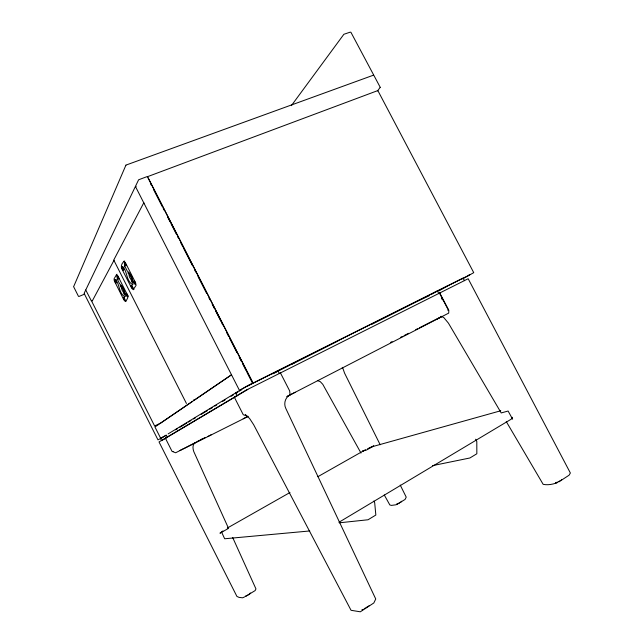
<?xml version="1.0" encoding="UTF-8"?>
<svg xmlns="http://www.w3.org/2000/svg" width="644" height="644" viewBox="0 0 644 644"><rect width="100%" height="100%" fill="white"/><g stroke="black" fill="none" stroke-linecap="round" stroke-linejoin="round"><path stroke-width="0.97" d="M115.646 279.995L114.68 279.649L116.218 282.925M117.924 275.978C116.089 273.933 119.084 280.792 118.874 278.127M342.278 367.829L342.399 367.354M118.399 278.892L118.721 277.902M125.508 262.985C122.875 260.595 126.176 267.429 126.208 265.006M134.008 280.985L135.522 284.423M123.551 297.407C127.464 306.496 123.181 293.68 123.592 298.494C123.785 300.716 125.749 299.967 125.113 300.482M127.52 296.522C128.092 297.995 124.356 293.728 126.401 293.954M132.873 288.262L131.255 285.284L132.31 286.339L132.881 288.496M135.538 283.859C134.999 285.767 132.68 280.647 134.346 281.5M127.544 296.208C123.624 288.287 128.462 299.066 127.89 295.918M126.103 265.256C125.556 267.171 123.262 262.036 124.904 262.905M123.68 269.474C122.94 271.889 120.428 265.288 123.012 267.373M116.242 282.394C115.534 284.262 113.263 278.313 115.678 280.261M135.506 284.213L133.855 281.17L134.95 281.597M120.887 285.823L120.178 285.574L121.933 287.296L123.608 290.605L124.244 294.727L124.767 294.075M73.819 286.226L125.926 165.146M123.954 269.313L123.535 270.255L122.996 267.96L121.974 266.729L122.98 267.091M126.466 264.958C125.749 267.445 126.079 262.454 124.453 262.333L125.467 262.704M147.685 176.609L377.835 90.571L473.734 272.654L470.249 274.61M512.624 419.188L508.1 411.033L501.201 412.941L448.433 323.159L443.845 317.621L441.108 316.26M512.366 417.28L511.312 419.123L338.986 522.244M133.936 289.414L133.219 289.719L136.077 285.332L135.634 282.925L125.411 262.663L123.841 261.198M291.37 105.648L343.88 34.277L350.07 32.2L350.891 32.232L380.202 87.262M132.575 281.718L132.028 282.394L131.996 279.955L131.006 277.073L129.138 273.869L127.794 272.806L128.784 272.895L129.347 276.783L132.197 281.621M373.44 75.187L125.999 165.089M377.529 90.917L380.202 87.343M368.706 606.101L368.964 605.682M195.277 442.645C192.226 444.497 192.757 448.635 193.763 451.541L228.54 528.354L219.974 533.224L222.904 530.946M221.633 532.194L224.667 538.77L309.756 530.962M192.532 401.341L160.871 422.915L154.632 426.014L91.899 301.65L114.036 260.248M231.124 375.041L193.812 400.463L193.546 399.948M231.325 374.953L154.954 426.98L160.638 438.234L166.216 435.433M558.807 481.921L569.079 475.2L570.367 473.01L468.172 278.731L246.032 390.208L234.319 397.171L243.271 414.736L247.489 416.225M121.933 266.954L123.559 269.949M114.664 279.85L116.202 282.724M245.34 596.545L255.113 590.604L255.958 588.922L232.685 537.515M396.825 504.469L405.06 499.462L406.219 497.144L400.23 485.061M166.128 435.119L160.509 438.524L161.564 440.617L196.42 419.92M168.14 433.895L246.346 386.432L463.084 278.071L464.461 280.679M175.659 429.814L177.366 428.783M179.918 427.238L186.736 423.108M188.442 422.078L190.994 420.532M193.554 418.986L195.261 417.956M201.226 414.35L207.191 410.743M209.751 409.198L212.303 407.652M214.863 406.106L216.569 405.076M222.534 401.47L225.086 399.924M231.051 396.31L233.611 394.764M236.171 393.218L237.869 392.188M197.265 419.413L247.851 389.387M292.102 364.166L337.947 340.95M280.092 373.15L279.375 373.56L277.894 370.662L274.69 372.892M371.854 324.286L415.042 302.39M227.3 528.072L289.985 492.507M317.854 476.697L363.884 450.623M431.166 294.437L437.405 290.911L438.789 293.559L440.246 292.746M438.741 290.919L447.202 286.153M462.625 278.876L469.613 274.964M437.155 319.038L441.615 316.655M272.726 373.842L294.839 362.508M198.811 440.81L183.653 448.651M200.582 439.892L205.017 437.582M172.874 451.694L175.619 452.764L248.334 416.33M198.062 441.14L202.506 438.846M390.409 342.471L391.085 342.125M286.669 396.648L295.266 392.244M391.681 341.819L392.091 341.618M400.504 337.392L402.291 336.482M404.086 335.572L408.562 333.302M415.726 329.672L417.513 328.762M419.308 327.852L441.695 316.502M162.771 437.373L157.973 439.86L84.114 293.366L135.321 186.639L136.158 186.325M235.221 396.72L237.024 395.819L235.575 392.977L237.588 391.963M234.923 396.897L165.379 438.161L172.077 451.428L173.051 451.605M287.699 396.157L448.723 313.105L448.804 310.263L439.763 293.012M247.795 385.869L469.935 274.787M415.436 302.189L429.468 295.58M239.383 391.069L241.17 390.167M365.551 449.737L362.564 451.13L366.404 450.076L373.745 445.906L369.004 448.119M367.45 448.957L372.304 446.686L500.774 410.751M126.184 301.215C124.622 302.092 130.281 296.377 127.142 294.308L118.11 276.477L116.371 274.561L117.071 274.264M124.872 296.49L124.389 296.546C119.084 292.94 119.671 285.445 116.282 280.583L117.232 279.053M124.751 296.739L125.137 296.49C125.556 291.877 123.125 286.652 119.551 283.738L117.168 278.796M133.284 289.583L131.69 288.19L122.159 269.425C120.17 266.624 121.949 262.43 124.751 261.029M132.68 284.254L132.165 284.334C126.498 280.671 127.262 272.702 123.672 267.646L124.711 265.988M132.543 284.527L132.962 284.237C133.493 279.416 130.965 273.837 127.134 270.874L124.646 265.714M244.478 596.996L242.555 597.801L239.069 597.391L236.912 596.424L159.02 441.945L167.319 437.196L166.329 435.231M118.488 278.747C117.578 279.424 116.009 275.471 117.393 276.163M79.011 296.449L84.581 294.123M116.54 274.666L114.06 278.844L114.262 280.663L123.745 299.693L125.395 301.553M85.741 289.961L91.384 300.941L92.052 300.555M557.728 482.477C553.228 484.288 547.955 485.359 543.158 484.328L506.264 421.562M144.119 203.061L143.515 203.295L113.738 260.039L186.43 403.466M362.033 609.796L362.878 609.522M362.749 609.554L362.242 609.626M556.134 482.863L555.442 483.008L556.303 482.742M432.567 465.628L469.895 457.981L476.842 453.762L476.801 441.486L475.61 439.216M396.124 504.775L391.439 505.403L389.837 504.96L384.283 494.97M339.243 522.815L368.046 519.764L375.838 515.039L374.679 502.698L373.834 501.048M317.733 380.709L320.261 381.651L322.781 384.315L360.994 453.07M126.94 293.777L126.272 293.64M245.839 414.978L245.275 414.76L249.518 418.375L253.647 424.686L351.052 610.303L360.334 611.8L373.818 602.977L375.742 598.992L285.815 408.449C283.465 403.732 285.171 397.219 290.114 394.941L289.655 390.892L280.446 372.94M117.232 275.841L118.407 278.788M114.664 279.955L115.115 280.172M131.714 285.614C130.08 284.801 132.463 290.066 132.978 287.82L131.859 285.598M121.949 267.059L122.424 267.284M124.437 293.93L122.11 290.219L120.959 286.564M469.186 274.473L469.468 275.02M439.49 293.125L448.079 309.506L447.934 310.424M441.438 298.043L442.372 299.814M148.128 177.784L253.028 383.027L239.431 390.336L135.417 186.438L138.613 179.781L147.339 176.52L252.899 383.059M150.398 183.339L151.316 185.134M153.602 189.61L162.304 206.635M163.214 208.423L164.131 210.218M167.794 217.382L170.088 221.866M170.998 223.653L176.496 234.408M177.414 236.203L178.324 237.99M180.618 242.474L182.904 246.95M183.822 248.745L192.524 265.763M194.81 270.247L195.728 272.034M198.014 276.518L206.716 293.535M209.002 298.019L209.92 299.806M212.214 304.29L214.5 308.766M215.418 310.561L220.908 321.316M221.826 323.103L222.744 324.898M226.406 332.062L228.692 336.546M229.61 338.333L236.936 352.671M239.222 357.146L241.516 361.63M242.434 363.417L246.097 370.59M247.006 372.377L252.569 383.252M247.352 416.612L243.182 418.753M211.288 434.708L207.626 436.584M118.037 277.162L118.609 278.288M115.751 281.154L116.258 282.161M124.131 297.705L124.638 298.711M183.129 448.836L179.861 450.51M73.657 286.765L78.423 296.232M380.177 444.738L344.54 373.085L342.882 368.296M401.59 501.241A3.091 0.507 -26.9 0 1 400.238 502.473M399.779 502.747A3.091 0.507 -26.9 0 1 397.598 503.785M397.131 503.954A3.091 0.507 -26.9 0 1 396.454 504.123M367.788 606.423A4.701 1.159 -28 0 1 365.84 607.775M365.043 608.218A4.701 1.159 -28 0 1 364.198 608.636M561.6 479.53A4.283 0.91 -24.7 0 1 561.294 479.852M560.272 480.609A4.283 0.91 -24.7 0 1 559.636 480.988M558.968 481.35A4.283 0.91 -24.7 0 1 558.259 481.688M557.503 482.026A4.283 0.91 -24.7 0 1 556.722 482.324M250.25 592.971A3.397 0.588 -28.8 0 1 250.283 593.325M250.073 593.551A3.397 0.588 -28.8 0 1 249.759 593.832M249.333 594.162A3.397 0.588 -28.8 0 1 247.698 595.185M247.151 595.475A3.397 0.588 -28.8 0 1 245.106 596.32"/></g></svg>
